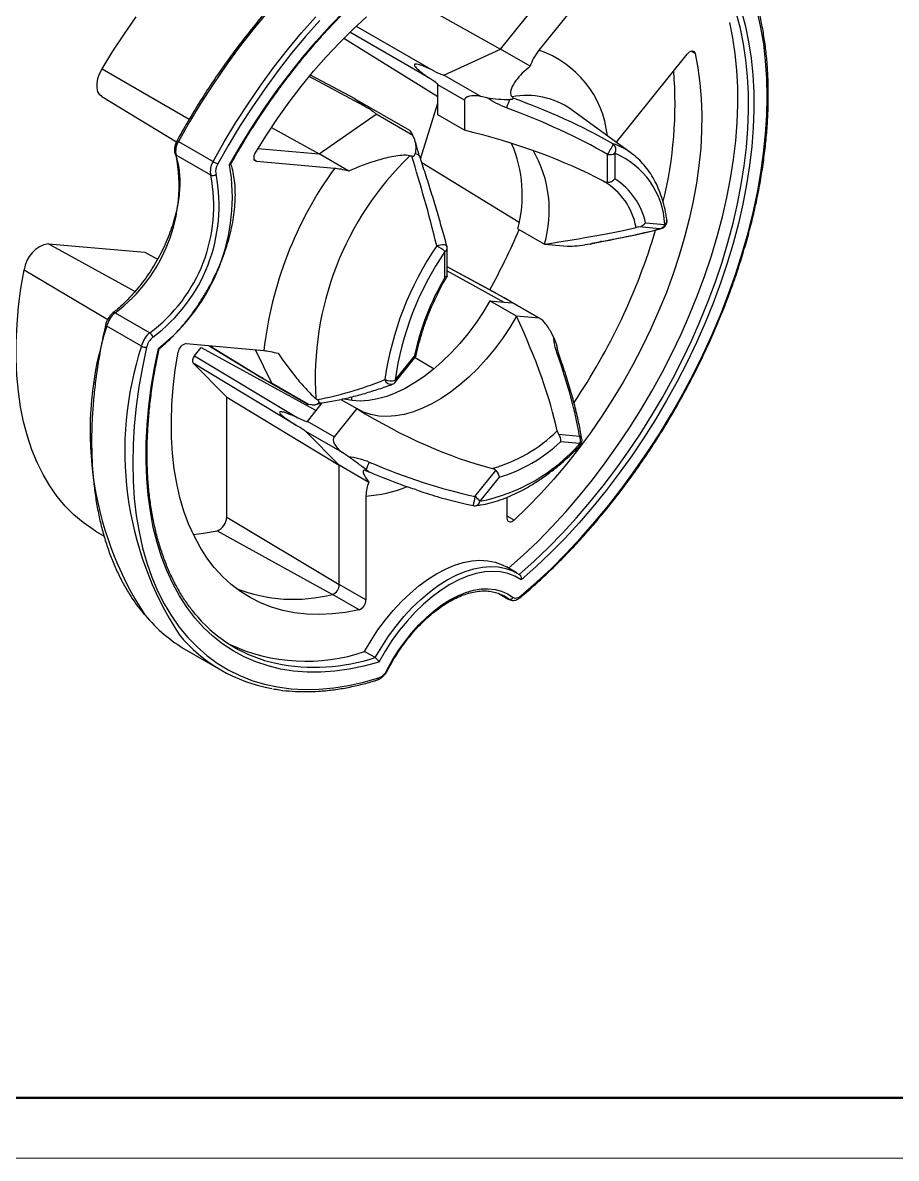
# Model space of a CAD drawing. Header units: millimetres. Extents: x 2517 to 77584, y 486 to 45347.
# Drawn here: x 3504.79 to 3527.96, y 1055.96 to 1086.05 of the extents above; entities that cross this region are included whole.
import ezdxf

# ---------------------------------------------------------------- set-up
doc = ezdxf.new("R2010")
doc.units = ezdxf.units.MM
doc.layers.add('引导线', color=6, linetype='Continuous', lineweight=9)
doc.layers.add('粗实线', color=9, linetype='Continuous', lineweight=50)

msp = doc.modelspace()

# ---------------------------------------------------------------- linework, layer by layer
at = {"color": 7, "linetype": 'Continuous', "lineweight": 25}
for p, q in [((3517.4652, 1085.3486), (3519.834, 1088.2954)), ((3520.5411, 1087.8872), (3518.4779, 1085.3206)), ((3514.7265, 1086.8848), (3517.4652, 1085.3486)), ((3513.3041, 1085.6387), (3515.8035, 1084.0984)), ((3515.9597, 1084.6623), (3517.4652, 1085.3486)), ((3518.2488, 1084.8963), (3517.4652, 1085.3486)), ((3520.536, 1082.8837), (3522.4149, 1085.2211)), ((3513.6045, 1084.0322), (3512.4215, 1084.6657)), ((3516.9374, 1084.0979), (3515.9597, 1084.6623)), ((3516.5106, 1084.0015), (3515.8035, 1084.4097)), ((3515.8035, 1084.0984), (3515.8035, 1084.4097)), ((3506.8845, 1084.0995), (3508.8679, 1082.8972)), ((3515.056, 1083.1944), (3513.6093, 1084.0295)), ((3515.8035, 1083.6085), (3515.8035, 1084.0984)), ((3516.5106, 1084.0015), (3516.5106, 1083.2003)), ((3517.1114, 1084.0632), (3516.9374, 1084.0979)), ((3515.3388, 1082.4485), (3515.8035, 1083.9221)), ((3520.9275, 1082.5992), (3519.3377, 1083.7543)), ((3512.6569, 1082.5729), (3514.1624, 1083.6247)), ((3515.14, 1083.0603), (3514.1624, 1083.6247)), ((3516.5106, 1083.2003), (3515.8035, 1083.6085)), ((3511.3846, 1083.2755), (3512.6569, 1082.5729)), ((3508.9197, 1082.907), (3509.8389, 1082.3763)), ((3515.1867, 1082.9521), (3515.14, 1083.0603)), ((3509.7798, 1082.0091), (3508.8606, 1082.5398)), ((3513.4405, 1082.1205), (3512.6569, 1082.5729)), ((3520.3028, 1081.8223), (3520.3028, 1082.5619)), ((3520.496, 1082.5918), (3520.496, 1081.9113)), ((3520.9095, 1082.6122), (3520.9275, 1082.5992)), ((3513.0584, 1082.192), (3510.9952, 1082.3765)), ((3515.3727, 1082.3467), (3517.956, 1080.7651)), ((3520.1918, 1081.8541), (3520.2076, 1081.8453)), ((3521.3106, 1080.7522), (3521.821, 1080.7066)), ((3517.9226, 1080.5935), (3518.6297, 1080.1852)), ((3521.689, 1080.5896), (3521.1344, 1080.6392)), ((3505.4771, 1080.196), (3508.0325, 1079.9675)), ((3516.0486, 1079.3441), (3516.0486, 1080.0722)), ((3518.6297, 1080.1852), (3519.2305, 1080.1315)), ((3519.8374, 1080.1847), (3519.701, 1080.1657)), ((3519.9244, 1080.2081), (3519.8374, 1080.1847)), ((3508.0325, 1079.9675), (3508.3669, 1079.7844)), ((3515.99, 1079.31), (3515.99, 1079.9906)), ((3517.3742, 1078.8673), (3516.0486, 1079.5864)), ((3516.0486, 1079.4808), (3517.5475, 1078.647)), ((3517.3732, 1078.8652), (3517.5635, 1078.7595)), ((3517.8872, 1078.2716), (3517.1801, 1078.6798)), ((3517.1801, 1078.6798), (3517.5475, 1078.647)), ((3518.5257, 1078.204), (3517.5463, 1078.7694)), ((3517.5475, 1078.647), (3517.781, 1078.6261)), ((3518.4881, 1078.2179), (3517.781, 1078.6261)), ((3507.2403, 1078.3636), (3508.1595, 1077.8329)), ((3518.4881, 1078.2179), (3517.8872, 1078.2716)), ((3507.9392, 1077.4801), (3507.02, 1078.0108)), ((3518.875, 1077.7043), (3518.8023, 1077.8495)), ((3509.1214, 1077.5469), (3511.1846, 1077.3624)), ((3509.3441, 1077.2245), (3509.5191, 1077.4422)), ((3509.5191, 1077.4422), (3512.5746, 1075.7761)), ((3509.7366, 1077.4918), (3510.907, 1076.7714)), ((3509.3441, 1077.2245), (3512.0681, 1075.5871)), ((3514.6651, 1076.5756), (3515.1754, 1077.2105)), ((3514.6795, 1076.5319), (3515.2198, 1077.204)), ((3515.1976, 1077.1765), (3515.7003, 1076.8793)), ((3512.0354, 1075.3901), (3509.3114, 1077.0275)), ((3510.1997, 1076.1284), (3509.3114, 1077.0275)), ((3511.0032, 1076.7148), (3512.3166, 1075.9566)), ((3512.3764, 1075.9374), (3511.3988, 1076.5018)), ((3510.1997, 1076.1284), (3513.1872, 1074.3226)), ((3510.1997, 1072.9499), (3510.1997, 1076.1284)), ((3512.4607, 1075.9262), (3512.3764, 1075.9374)), ((3512.5746, 1075.7761), (3512.7363, 1075.9774)), ((3513.2235, 1076.0707), (3513.6491, 1075.825)), ((3513.5231, 1076.0377), (3513.5231, 1076.1407)), ((3512.3411, 1075.4858), (3512.5746, 1075.7761)), ((3513.6491, 1075.825), (3513.0482, 1075.0776)), ((3513.0482, 1075.0776), (3512.3411, 1075.4858)), ((3513.1872, 1074.3226), (3512.2974, 1075.2231)), ((3513.2751, 1074.6587), (3512.2974, 1075.2231)), ((3519.0039, 1075.148), (3519.5585, 1075.0984)), ((3519.568, 1074.8998), (3519.0576, 1074.9454)), ((3513.4231, 1074.5569), (3513.2751, 1074.6587)), ((3513.9708, 1073.8702), (3513.1872, 1074.3226)), ((3513.1872, 1071.164), (3513.1872, 1074.3226)), ((3516.7861, 1073.498), (3517.3408, 1074.1879)), ((3517.4284, 1074.0049), (3516.918, 1073.37)), ((3513.8943, 1073.5069), (3513.8943, 1070.7558)), ((3517.642, 1072.9193), (3517.642, 1073.4803)), ((3510.1997, 1072.9499), (3513.1872, 1071.164)), ((3506.7192, 1072.5808), (3506.9477, 1072.4423)), ((3509.9484, 1072.59), (3513.0044, 1070.9023)), ((3517.9008, 1071.4689), (3517.618, 1071.6322)), ((3517.8352, 1071.5042), (3517.9615, 1071.4315)), ((3513.8943, 1070.7558), (3513.1872, 1071.164)), ((3513.7116, 1070.4941), (3513.0044, 1070.9023)), ((3517.4305, 1070.9184), (3517.6874, 1070.7701)), ((3517.6713, 1070.781), (3517.5509, 1070.8627)), ((3517.6868, 1070.7704), (3517.6713, 1070.781)), ((3509.1322, 1069.4259), (3510.0515, 1068.8952)), ((3514.1405, 1069.2256), (3513.8576, 1069.3889))]:
    msp.add_line(p, q, dxfattribs=at)
at = {"color": 8, "linetype": 'Continuous', "lineweight": 25}
for p, q in [((3515.5626, 1084.5936), (3513.4658, 1085.7993)), ((3513.633, 1085.9599), (3515.6797, 1084.783)), ((3522.6234, 1085.2367), (3522.5174, 1085.2979)), ((3506.8949, 1084.8303), (3509.208, 1083.4964)), ((3513.9519, 1083.7856), (3512.3867, 1084.6237)), ((3511.028, 1082.7185), (3512.6569, 1082.5729)), ((3510.9952, 1082.3765), (3510.9435, 1082.4063)), ((3521.7308, 1080.5949), (3521.689, 1080.5896)), ((3505.4771, 1080.196), (3507.7738, 1078.9329)), ((3504.827, 1079.5004), (3507.0438, 1078.1874)), ((3517.5635, 1078.7595), (3516.0486, 1079.5812)), ((3509.7569, 1077.49), (3511.1715, 1076.6193)), ((3511.3988, 1076.5018), (3510.9621, 1077.3823)), ((3517.8247, 1072.8686), (3517.642, 1072.9741)), ((3517.4382, 1070.9156), (3517.6713, 1070.781))]:
    msp.add_line(p, q, dxfattribs=at)
at = {"color": 7, "linetype": 'Continuous', "lineweight": 25, "flags": 128}
for points in [[(3506.8949, 1084.8303), (3507.1838, 1085.3002), (3507.486, 1085.76), (3507.8008, 1086.2082)], [(3512.6664, 1086.1121), (3512.2889, 1085.6847), (3511.9209, 1085.2413), (3511.5633, 1084.783), (3511.217, 1084.311), (3510.8828, 1083.8265), (3510.5616, 1083.3306), (3510.2542, 1082.8246), (3509.9614, 1082.3098)], [(3510.278, 1082.2853), (3510.5668, 1082.7857), (3510.8698, 1083.277), (3511.1864, 1083.7579), (3511.5156, 1084.2273), (3511.8567, 1084.6838), (3512.2087, 1085.1264), (3512.5708, 1085.5539), (3512.942, 1085.9652), (3513.3214, 1086.3592)], [(3510.9695, 1082.6225), (3511.2521, 1083.074), (3511.5477, 1083.5151), (3511.8554, 1083.9446), (3512.1743, 1084.3611), (3512.5036, 1084.7636), (3512.8423, 1085.1507), (3513.1893, 1085.5215), (3513.5438, 1085.8749), (3513.9047, 1086.2098)], [(3517.9615, 1071.4315), (3518.3497, 1071.778), (3518.732, 1072.1435), (3519.1075, 1072.5271), (3519.4752, 1072.9279), (3519.8343, 1073.3448), (3520.1838, 1073.7768), (3520.5228, 1074.2227), (3520.8504, 1074.6815), (3521.1659, 1075.152), (3521.4684, 1075.6329), (3521.7572, 1076.1231), (3522.0315, 1076.6214), (3522.2907, 1077.1264), (3522.534, 1077.6369), (3522.7609, 1078.1515), (3522.9708, 1078.6691), (3523.1631, 1079.1882), (3523.3374, 1079.7076), (3523.4933, 1080.2259), (3523.6302, 1080.7418), (3523.748, 1081.2541), (3523.8462, 1081.7613), (3523.9246, 1082.2623), (3523.9831, 1082.7558), (3524.0215, 1083.2404), (3524.0397, 1083.715), (3524.0376, 1084.1784), (3524.0153, 1084.6295), (3523.9728, 1085.0669), (3523.9101, 1085.4897), (3523.8276, 1085.8968), (3523.7253, 1086.2871)], [(3518.0056, 1070.8643), (3518.4113, 1071.2186), (3518.8114, 1071.5927), (3519.2048, 1071.9858), (3519.5906, 1072.3968), (3519.9678, 1072.8249), (3520.3354, 1073.2688), (3520.6927, 1073.7276), (3521.0386, 1074.2001), (3521.3723, 1074.685), (3521.693, 1075.1813), (3521.9999, 1075.6876), (3522.2922, 1076.2027), (3522.5692, 1076.7254), (3522.8303, 1077.2544), (3523.0747, 1077.7882), (3523.302, 1078.3257), (3523.5114, 1078.8655), (3523.7025, 1079.4062), (3523.8748, 1079.9465), (3524.028, 1080.4851), (3524.1615, 1081.0207), (3524.2751, 1081.5518), (3524.3685, 1082.0772), (3524.4415, 1082.5956), (3524.4939, 1083.1057), (3524.5255, 1083.6063), (3524.5363, 1084.096), (3524.5262, 1084.5737), (3524.4953, 1085.0383), (3524.4437, 1085.4885), (3524.3715, 1085.9232), (3524.2788, 1086.3414)], [(3523.8522, 1086.3479), (3523.958, 1085.9533), (3524.0437, 1085.5415), (3524.1091, 1085.1136), (3524.1539, 1084.6706), (3524.1781, 1084.2136), (3524.1816, 1083.7439), (3524.1644, 1083.2626), (3524.1265, 1082.7711), (3524.0681, 1082.2705), (3523.9893, 1081.7621), (3523.8903, 1081.2472), (3523.7713, 1080.7273), (3523.6327, 1080.2035), (3523.4748, 1079.6772), (3523.298, 1079.1499), (3523.1027, 1078.6228), (3522.8896, 1078.0973), (3522.659, 1077.5748), (3522.4117, 1077.0565), (3522.1482, 1076.5439), (3521.8693, 1076.0382), (3521.5755, 1075.5408), (3521.2678, 1075.0529), (3520.9468, 1074.5757), (3520.6135, 1074.1106), (3520.2686, 1073.6586), (3519.9131, 1073.221), (3519.5478, 1072.7989), (3519.1738, 1072.3934), (3518.7918, 1072.0054), (3518.4031, 1071.636), (3518.0085, 1071.2862)], [(3517.6787, 1071.5948), (3518.0668, 1071.9413), (3518.4491, 1072.3068), (3518.8246, 1072.6904), (3519.1924, 1073.0912), (3519.5514, 1073.5081), (3519.9009, 1073.94), (3520.2399, 1074.386), (3520.5676, 1074.8448), (3520.8831, 1075.3152), (3521.1856, 1075.7962), (3521.4744, 1076.2864), (3521.7487, 1076.7847), (3522.0078, 1077.2897), (3522.2512, 1077.8002), (3522.4781, 1078.3148), (3522.688, 1078.8324), (3522.8803, 1079.3515), (3523.0546, 1079.8709), (3523.2104, 1080.3892), (3523.3474, 1080.9051), (3523.4651, 1081.4174), (3523.5633, 1081.9246), (3523.6418, 1082.4256), (3523.7003, 1082.919), (3523.7387, 1083.4037), (3523.7569, 1083.8783), (3523.7548, 1084.3417), (3523.7324, 1084.7927), (3523.6899, 1085.2302), (3523.6273, 1085.653), (3523.5448, 1086.0601)], [(3522.6234, 1085.2367), (3522.6984, 1084.8532), (3522.7535, 1084.4541), (3522.7885, 1084.0407), (3522.8033, 1083.6141), (3522.7979, 1083.1755), (3522.7723, 1082.7262), (3522.7266, 1082.2675), (3522.6609, 1081.8007), (3522.5754, 1081.3272), (3522.4703, 1080.8483), (3522.346, 1080.3653), (3522.2027, 1079.8797), (3522.041, 1079.3929), (3521.8613, 1078.9063), (3521.664, 1078.4212), (3521.4498, 1077.9391), (3521.2193, 1077.4613), (3520.9731, 1076.9893), (3520.7119, 1076.5243), (3520.4366, 1076.0677), (3520.1478, 1075.6209), (3519.8464, 1075.1851), (3519.5334, 1074.7615), (3519.2095, 1074.3514), (3518.8757, 1073.9559), (3518.533, 1073.5763), (3518.1823, 1073.2135), (3517.8247, 1072.8686)], [(3522.4149, 1085.2211), (3522.4452, 1085.2536), (3522.4776, 1085.2789), (3522.5105, 1085.2956), (3522.542, 1085.3028), (3522.5705, 1085.3001), (3522.5944, 1085.2876), (3522.6123, 1085.2661), (3522.6234, 1085.2367)], [(3506.8845, 1084.0995), (3506.832, 1084.1443), (3506.7859, 1084.223), (3506.762, 1084.3239), (3506.7616, 1084.4416), (3506.7846, 1084.5699), (3506.8299, 1084.7017), (3506.8949, 1084.8303)], [(3510.9952, 1082.3765), (3510.9688, 1082.3839), (3510.9476, 1082.4009), (3510.9329, 1082.4264), (3510.9254, 1082.4591), (3510.9255, 1082.4972), (3510.9332, 1082.5386), (3510.9482, 1082.5812), (3510.9695, 1082.6225)], [(3506.7192, 1072.5808), (3506.6557, 1072.6202), (3506.3941, 1072.8038), (3506.1481, 1073.0118), (3505.9184, 1073.2437), (3505.7057, 1073.4989), (3505.5106, 1073.7766), (3505.3335, 1074.076), (3505.1749, 1074.3964), (3505.0354, 1074.7369), (3504.9153, 1075.0964), (3504.8149, 1075.4741), (3504.7346, 1075.8688), (3504.6745, 1076.2795), (3504.6347, 1076.705), (3504.6155, 1077.1441), (3504.6169, 1077.5956), (3504.6388, 1078.0583), (3504.6812, 1078.5309), (3504.744, 1079.012), (3504.827, 1079.5004)], [(3517.1801, 1078.6798), (3516.9989, 1078.3792), (3516.8041, 1078.0889), (3516.5972, 1077.811), (3516.3795, 1077.5474), (3516.1525, 1077.3), (3515.918, 1077.0704), (3515.6775, 1076.8604), (3515.4326, 1076.6713), (3515.1852, 1076.5045), (3514.9369, 1076.3612), (3514.6895, 1076.2423), (3514.4446, 1076.1487), (3514.2041, 1076.081), (3513.9695, 1076.0398), (3513.7426, 1076.0252), (3513.5249, 1076.0374), (3513.318, 1076.0764), (3513.3098, 1076.0786)], [(3517.8872, 1078.2716), (3517.706, 1077.971), (3517.5112, 1077.6807), (3517.3043, 1077.4028), (3517.0866, 1077.1392), (3516.8597, 1076.8918), (3516.6251, 1076.6622), (3516.3846, 1076.4522), (3516.1397, 1076.2631), (3515.8923, 1076.0963), (3515.644, 1075.953), (3515.3966, 1075.8341), (3515.1517, 1075.7405), (3514.9112, 1075.6728), (3514.6766, 1075.6315), (3514.4497, 1075.617), (3514.232, 1075.6292), (3514.0251, 1075.6682), (3513.8303, 1075.7336), (3513.6491, 1075.825)], [(3508.0775, 1077.4543), (3507.9646, 1076.9234), (3507.8719, 1076.3982), (3507.7997, 1075.8801), (3507.7481, 1075.3703), (3507.7172, 1074.8701), (3507.7071, 1074.3808), (3507.7179, 1073.9035), (3507.7495, 1073.4394), (3507.8019, 1072.9898), (3507.8749, 1072.5556), (3507.9683, 1072.1381), (3508.0819, 1071.7381), (3508.2154, 1071.3568), (3508.3686, 1070.995), (3508.5409, 1070.6536), (3508.732, 1070.3336), (3508.9414, 1070.0356), (3509.1687, 1069.7604), (3509.4131, 1069.5088), (3509.6742, 1069.2813), (3509.9512, 1069.0784), (3510.2435, 1068.9008), (3510.5504, 1068.7488), (3510.8711, 1068.6228), (3511.2048, 1068.5232), (3511.5507, 1068.4501), (3511.908, 1068.4037), (3512.2756, 1068.3843), (3512.6528, 1068.3917), (3513.0386, 1068.4261), (3513.432, 1068.4872), (3513.8321, 1068.575), (3514.2379, 1068.6893)], [(3514.2349, 1069.1078), (3513.8403, 1069.002), (3513.4516, 1068.9225), (3513.0696, 1068.8695), (3512.6956, 1068.8432), (3512.3303, 1068.8436), (3511.9748, 1068.8707), (3511.6299, 1068.9245), (3511.2966, 1069.0047), (3510.9756, 1069.1113), (3510.6679, 1069.2439), (3510.3741, 1069.4022), (3510.0952, 1069.5858), (3509.8317, 1069.7942), (3509.5844, 1070.0269), (3509.3538, 1070.2833), (3509.1407, 1070.5627), (3508.9454, 1070.8643), (3508.7686, 1071.1876), (3508.6107, 1071.5315), (3508.4721, 1071.8952), (3508.3531, 1072.2778), (3508.2541, 1072.6783), (3508.1753, 1073.0957), (3508.1169, 1073.5289), (3508.079, 1073.9768), (3508.0618, 1074.4382), (3508.0653, 1074.9119), (3508.0895, 1075.3968), (3508.1344, 1075.8916), (3508.1997, 1076.395), (3508.2854, 1076.9057), (3508.3912, 1077.4224)], [(3513.7116, 1070.4941), (3513.354, 1070.4261), (3513.0033, 1070.384), (3512.6606, 1070.368), (3512.3268, 1070.3781), (3512.0029, 1070.4142), (3511.6899, 1070.4764), (3511.3885, 1070.5643), (3511.0997, 1070.6777), (3510.8244, 1070.8163), (3510.5632, 1070.9798), (3510.317, 1071.1676), (3510.0865, 1071.3792), (3509.8723, 1071.614), (3509.675, 1071.8713), (3509.4953, 1072.1504), (3509.3336, 1072.4505), (3509.1903, 1072.7707), (3509.066, 1073.1101), (3508.9609, 1073.4677), (3508.8754, 1073.8425), (3508.8097, 1074.2335), (3508.764, 1074.6394), (3508.7384, 1075.0591), (3508.733, 1075.4915), (3508.7478, 1075.9352), (3508.7828, 1076.3891), (3508.8379, 1076.8517), (3508.9129, 1077.3218)], [(3517.8247, 1072.8686), (3517.7923, 1072.8431), (3517.7594, 1072.8262), (3517.7279, 1072.8187), (3517.6993, 1072.8211), (3517.6753, 1072.8333), (3517.6571, 1072.8545), (3517.6458, 1072.8837), (3517.642, 1072.9193)], [(3509.316, 1072.4866), (3509.5881, 1072.5215), (3509.9484, 1072.59)], [(3513.8576, 1069.3889), (3514.0279, 1069.6791), (3514.2125, 1069.9589), (3514.41, 1070.2261), (3514.6188, 1070.4784), (3514.8371, 1070.7137), (3515.063, 1070.9301), (3515.2948, 1071.1259), (3515.5305, 1071.2993), (3515.7681, 1071.449), (3516.0058, 1071.5737), (3516.2415, 1071.6724), (3516.4733, 1071.7443), (3516.6992, 1071.7887), (3516.9175, 1071.8054), (3517.1262, 1071.7941), (3517.3238, 1071.755), (3517.5084, 1071.6884), (3517.618, 1071.6322)], [(3518.0085, 1071.2862), (3517.8421, 1071.3835), (3517.6609, 1071.4536), (3517.4665, 1071.4959), (3517.2605, 1071.5101), (3517.0447, 1071.496), (3516.821, 1071.4539), (3516.5913, 1071.3839), (3516.3575, 1071.2867), (3516.1217, 1071.1633), (3515.8859, 1071.0145), (3515.6521, 1070.8417), (3515.4224, 1070.6465), (3515.1987, 1070.4304), (3514.9829, 1070.1953), (3514.777, 1069.9433), (3514.5825, 1069.6765), (3514.4013, 1069.3972), (3514.2349, 1069.1078)], [(3514.4474, 1068.8909), (3514.5916, 1069.153), (3514.7501, 1069.4064), (3514.9214, 1069.6488), (3515.1038, 1069.8779), (3515.2958, 1070.0916), (3515.4954, 1070.2879), (3515.7009, 1070.465), (3515.9103, 1070.6212), (3516.1217, 1070.755), (3516.3331, 1070.8652), (3516.5425, 1070.9508), (3516.748, 1071.011), (3516.9476, 1071.0452), (3517.1396, 1071.0531), (3517.322, 1071.0347), (3517.4933, 1070.99), (3517.6518, 1070.9196), (3517.796, 1070.824)]]:
    msp.add_lwpolyline(points, dxfattribs=at)
at = {"color": 8, "linetype": 'Continuous', "lineweight": 25, "flags": 128}
for points in [[(3511.2667, 1086.3103), (3510.8956, 1085.8631), (3510.535, 1085.401), (3510.1858, 1084.9251), (3509.8488, 1084.4365), (3509.525, 1083.9364), (3509.215, 1083.4262), (3508.9197, 1082.907)], [(3509.8389, 1082.3763), (3510.1342, 1082.8955), (3510.4442, 1083.4058), (3510.7681, 1083.9058), (3511.105, 1084.3944), (3511.4543, 1084.8703), (3511.8149, 1085.3324), (3512.186, 1085.7796), (3512.5667, 1086.2106)], [(3515.773, 1080.1419), (3515.8218, 1080.1586), (3515.8724, 1080.1695), (3515.9214, 1080.1738), (3515.9655, 1080.1712), (3516.0017, 1080.162), (3516.0275, 1080.1466), (3516.0412, 1080.1262), (3516.0417, 1080.1242)], [(3520.1424, 1080.2532), (3520.1406, 1080.2529), (3520.1157, 1080.2513)], [(3507.2403, 1078.3636), (3507.2267, 1078.3701), (3507.2142, 1078.3736), (3507.2031, 1078.3739), (3507.194, 1078.371), (3507.1911, 1078.3691)], [(3507.02, 1078.0108), (3507.0075, 1078.019), (3506.9981, 1078.0275), (3506.9921, 1078.036), (3506.9898, 1078.044), (3506.9901, 1078.0483)], [(3514.6651, 1076.5756), (3514.6731, 1076.5632), (3514.6786, 1076.5523), (3514.6814, 1076.5433), (3514.6815, 1076.5362), (3514.6795, 1076.5319)], [(3519.5702, 1074.8422), (3519.574, 1074.8476), (3519.5772, 1074.8611), (3519.5751, 1074.8787), (3519.568, 1074.8998)], [(3514.1405, 1069.2256), (3514.3107, 1069.5158), (3514.4954, 1069.7956), (3514.6929, 1070.0628), (3514.9016, 1070.3151), (3515.1199, 1070.5504), (3515.3458, 1070.7669), (3515.5776, 1070.9626), (3515.8133, 1071.136), (3516.051, 1071.2857), (3516.2887, 1071.4104), (3516.5244, 1071.5091), (3516.7561, 1071.581), (3516.9821, 1071.6254), (3517.2003, 1071.6421), (3517.4091, 1071.6308), (3517.6066, 1071.5917), (3517.7913, 1071.5251), (3517.8352, 1071.5042)], [(3514.4656, 1068.886), (3514.4655, 1068.8858), (3514.4627, 1068.8858), (3514.4566, 1068.8875), (3514.4474, 1068.8909)]]:
    msp.add_lwpolyline(points, dxfattribs=at)
at = {"color": 8, "linetype": 'Continuous', "lineweight": 25}
for centre, radius, start, end in [((3517.6384, 1082.784), 2.6718, 5.88528, 71.68721), ((3518.1578, 1082.063), 2.0622, 55.09888, 100.87768), ((3509.0236, 1083.1129), 0.2306, 232.68605, 243.21157), ((3519.8803, 1081.1576), 1.7818, 54.7175, 71.20288), ((3508.8894, 1082.5924), 0.06, 201.52689, 241.26335), ((3515.2117, 1082.4552), 0.119, 24.34, 95.65184), ((3519.3051, 1080.3104), 1.7811, 10.24666, 59.50841), ((3521.7563, 1080.8095), 0.1215, 302.16057, 3.08907), ((3515.9481, 1080.0825), 0.101, 294.52506, 354.1548), ((3515.4886, 1075.2343), 8.9122, 161.84812, 213.18514), ((3516.4197, 1074.7028), 8.9236, 161.86699, 213.03234), ((3518.9413, 1077.2033), 0.0883, 22.35877, 73.73041), ((3514.5625, 1076.6392), 0.1722, 195.23696, 280.25594), ((3512.7097, 1076.1144), 0.1395, 242.69981, 278.67639), ((3519.5066, 1074.9906), 0.1197, 11.79245, 64.26988), ((3513.608, 1077.2963), 3.8002, 274.32122, 290.99864), ((3569.3248, 1062.3732), 53.7036, 168.04453, 168.30834), ((3516.772, 1073.3992), 0.1489, 281.23016, 348.68338), ((3517.9735, 1070.8516), 0.0345, 318.28878, 21.6959), ((3512.5333, 1074.2298), 5.2559, 258.71659, 287.80517), ((3514.1723, 1068.6958), 0.0659, 291.99357, 354.36052)]:
    msp.add_arc(centre, radius, start, end, dxfattribs=at)
at = {"color": 7, "linetype": 'Continuous', "lineweight": 25}
for centre, radius, start, end in [((3511.3961, 1083.8917), 10.696, 346.03087, 4.73222), ((3520.4213, 1082.8848), 2.9433, 157.30708, 161.93023), ((3509.3159, 1082.6549), 0.4696, 147.53839, 194.19259), ((3514.6034, 1081.4869), 3.4373, 344.93362, 23.41568), ((3518.939, 1083.4756), 1.6416, 326.17958, 337.38756), ((3520.3199, 1082.6926), 0.2029, 330.23068, 48.46929), ((3504.7282, 1081.7407), 4.2089, 306.64403, 10.94461), ((3520.7374, 1076.6241), 8.188, 133.88748, 183.70116), ((3515.5863, 1081.0762), 3.1711, 343.68293, 29.95048), ((3520.3549, 1082.8645), 0.307, 260.2289, 297.35717), ((3519.6581, 1080.5947), 2.1658, 2.96182, 67.23952), ((3505.2671, 1081.432), 5.083, 307.92422, 9.66442), ((3510.2352, 1082.1242), 0.4696, 147.53839, 194.19259), ((3511.1857, 1084.7088), 2.6934, 239.99634, 242.962), ((3510.2586, 1082.1207), 0.3522, 147.53839, 194.19259), ((3521.3137, 1076.2107), 10.1944, 144.07518, 173.51346), ((3505.6743, 1081.1996), 4.1846, 306.43397, 11.15467), ((3505.6699, 1081.1997), 4.3284, 306.47032, 11.11832), ((3509.8306, 1082.1185), 0.1207, 245.0979, 315.75098), ((3519.5039, 1080.3482), 1.8514, 12.60626, 57.59509), ((3521.6556, 1080.7601), 0.1738, 281.07468, 342.05894), ((3521.6796, 1080.7882), 0.2, 284.83607, 0), ((3521.6796, 1080.7882), 0.2, 0, 7.97918), ((3502.2141, 1087.2852), 17.1161, 330.95067, 336.9092), ((3505.6293, 1085.3137), 16.6422, 325.91553, 343.38453), ((3505.622, 1079.409), 0.8002, 100.4305, 173.4418), ((3522.6704, 1075.4247), 8.3562, 145.63173, 171.95691), ((3514.9068, 1078.6679), 1.7096, 50.68283, 59.56025), ((3515.8486, 1080.0722), 0.2, 0, 15.08794), ((3522.6289, 1075.4502), 8.043, 145.63173, 171.95691), ((3522.1899, 1075.6967), 7.176, 149.7665, 167.82214), ((3507.6536, 1077.8603), 0.6513, 129.39385, 166.63898), ((3508.5729, 1077.3296), 0.6513, 129.39385, 166.63898), ((3508.5528, 1077.3415), 0.4885, 129.39385, 166.63898), ((3508.0632, 1077.6752), 0.1848, 13.69775, 58.58761), ((3508.0465, 1077.672), 0.2198, 240.78704, 278.11527), ((3509.1681, 1077.2944), 0.2567, 100.49605, 173.8746), ((3514.5534, 1076.9169), 0.3592, 244.07999, 288.11916), ((3514.5236, 1076.6572), 0.2, 290.34549, 321.20543), ((3516.1646, 1078.1011), 4.0075, 285.64788, 314.34674), ((3516.1956, 1078.0218), 4.2018, 287.06195, 312.93268), ((3519.3426, 1074.9886), 0.2423, 338.49826, 26.96229), ((3519.4266, 1074.9814), 0.2, 315.896, 0), ((3519.4266, 1074.9814), 0.2, 0, 9.70759), ((3515.9992, 1078.0217), 4.7416, 281.17378, 318.82084), ((3516.4842, 1073.2757), 2.7483, 155.61975, 160.17815), ((3516.3877, 1072.9551), 0.6734, 38.03781, 53.72477), ((3516.7766, 1073.4516), 0.2, 258.11452, 277.00085), ((3509.8055, 1072.9575), 0.3943, 291.24186, 358.89661), ((3511.9719, 1074.9245), 4.1526, 248.53914, 284.39837), ((3512.9006, 1071.1695), 0.2867, 291.24186, 358.89661), ((3513.6077, 1070.7613), 0.2867, 291.24186, 358.89661), ((3517.7103, 1070.8702), 0.0974, 246.42246, 331.67265), ((3517.8757, 1070.9746), 0.1704, 242.11872, 319.66432), ((3511.2217, 1073.0196), 4.1569, 219.84347, 239.82567), ((3512.3233, 1072.8316), 3.8443, 221.23496, 257.708), ((3512.105, 1072.4529), 4.1064, 219.54355, 260.11515), ((3512.3042, 1073.9433), 4.812, 244.88557, 288.83404), ((3514.0863, 1069.0565), 0.3972, 292.42526, 335.36508)]:
    msp.add_arc(centre, radius, start, end, dxfattribs=at)
for centre, major_axis, ratio, start_param, end_param in [((3507.8429, 1089.1685), (7.9603, -4.7601), 0.0151123, 0.0090367, 0.2556959), ((3507.8429, 1089.1685), (8.1178, -4.5054), 0.013391, 6.0266319, 6.2732911), ((3516.897, 1083.9417), (0.3852, -0.0721), 0.4107788, 1.5428166, 3.2183327), ((3506.0751, 1088.148), (8.0881, -4.5224), 0.0166634, 6.2751127, 6.521772), ((3512.5083, 1080.4988), (11.0098, -2.0514), 0.4062791, 0.8626083, 1.1646979), ((3515.1292, 1082.9212), (-0.0873, 0.2759), 0.2019379, 5.1758749, 6.0659115), ((3514.8797, 1080.132), (8.0095, -1.4985), 0.4102814, 0.9239104, 1.4429589), ((3514.8069, 1080.2355), (7.0383, 0.7135), 0.072975, 5.2791394, 5.7981879), ((3512.8696, 1079.9848), (9.6616, 0.984), 0.0724335, 5.5530386, 5.8551281), ((3519.5462, 1080.1724), (0.3386, 0.0343), 0.073042, 3.504308, 5.1798241), ((3509.6082, 1083.1211), (8.1736, -4.4948), 0.0052984, 6.2711143, 6.5177735), ((3514.6614, 1079.8605), (-4.0491, 6.6443), 0.2690752, 3.7925819, 4.3116304), ((3518.6623, 1077.8942), (-0.1948, 0.3196), 0.2693801, 4.4110851, 6.0866012), ((3509.3972, 1077.149), (0.075, 0.1299), 0.5774614, 1.3093956, 2.9845734), ((3513.5921, 1081.8469), (-5.5534, 9.1351), 0.2666187, 3.7345113, 4.0366008), ((3503.4259, 1081.32), (7.973, -4.8192), 0.007461, 6.0482504, 6.2949096), ((3512.48, 1076.0932), (0.2051, 0.0922), 0.6239313, 3.5641942, 3.9307946), ((3504.3098, 1080.0624), (8.0317, -4.5761), 0.0208798, 6.0331734, 6.2798326), ((3514.8069, 1079.9445), (6.6, -4.9842), 0.490641, 4.9019723, 5.4210208), ((3504.3098, 1080.0624), (7.988, -4.8399), 0.0030923, 0.01228, 0.2589392), ((3513.3639, 1074.8355), (0.3174, -0.2397), 0.4912426, 3.1267003, 4.8022164), ((3512.8696, 1081.4299), (9.0703, -6.8524), 0.4858011, 5.1794186, 5.4815082)]:
    msp.add_ellipse(centre, major_axis=major_axis, ratio=ratio, start_param=start_param, end_param=end_param, dxfattribs=at)
for points, knots in [([(3519.7842, 1090.6998), (3519.7487, 1090.7071), (3519.6045, 1090.7369), (3519.3416, 1090.7655), (3518.9963, 1090.7851), (3518.6421, 1090.7798), (3518.2805, 1090.7515), (3517.9122, 1090.6998), (3517.538, 1090.6249), (3517.1586, 1090.527), (3516.7749, 1090.4062), (3516.3878, 1090.2628), (3515.9981, 1090.0972), (3515.6066, 1089.9097), (3515.2142, 1089.7007), (3514.8217, 1089.4707), (3514.4299, 1089.2202), (3514.0397, 1088.9497), (3513.6518, 1088.6598), (3513.2672, 1088.3512), (3512.8866, 1088.0246), (3512.5108, 1087.6805), (3512.1405, 1087.3198), (3511.7767, 1086.9431), (3511.42, 1086.5514), (3511.0711, 1086.1455), (3510.7309, 1085.7261), (3510.4, 1085.2943), (3510.0791, 1084.8509), (3509.769, 1084.3968), (3509.4701, 1083.933), (3509.1884, 1083.4688), (3508.9958, 1083.1324), (3508.8976, 1082.9545), (3508.8838, 1082.9294)], [0, 0, 0, 0, 0.0106712, 0.0433582, 0.0760793, 0.108835, 0.1416237, 0.1744418, 0.2072852, 0.240149, 0.2730287, 0.30592, 0.3388195, 0.3717239, 0.4046309, 0.4375385, 0.4704449, 0.5033494, 0.5362513, 0.5691503, 0.6020463, 0.6349391, 0.667829, 0.700716, 0.7336003, 0.7664823, 0.7993622, 0.8322402, 0.8651168, 0.8979922, 0.9308667, 0.9637408, 0.9948854, 1, 1, 1, 1]), ([(3510.3117, 1082.3071), (3510.334, 1082.3471), (3510.4434, 1082.5433), (3510.6489, 1082.8908), (3510.9327, 1083.3456), (3511.2285, 1083.791), (3511.5351, 1084.2263), (3511.8519, 1084.6504), (3512.1782, 1085.0624), (3512.5133, 1085.4613), (3512.8563, 1085.8463), (3513.2065, 1086.2164), (3513.5631, 1086.5709), (3513.9253, 1086.9089), (3514.2922, 1087.2297), (3514.663, 1087.5326), (3515.0369, 1087.8168), (3515.413, 1088.0818), (3515.7905, 1088.327), (3516.1684, 1088.5518), (3516.5459, 1088.7558), (3516.9222, 1088.9384), (3517.2964, 1089.0994), (3517.6677, 1089.2383), (3518.0351, 1089.3549), (3518.398, 1089.449), (3518.7554, 1089.5204), (3519.1067, 1089.5689), (3519.451, 1089.5943), (3519.7879, 1089.5972), (3520.1155, 1089.5752), (3520.3551, 1089.5469), (3520.4819, 1089.5188), (3520.506, 1089.5134)], [0, 0, 0, 0, 0.0086928, 0.0426105, 0.0765303, 0.1104495, 0.1443677, 0.1782845, 0.2121995, 0.2461123, 0.2800226, 0.31393, 0.3478341, 0.3817347, 0.4156314, 0.4495241, 0.4834127, 0.5172971, 0.5511775, 0.5850543, 0.6189282, 0.6528003, 0.6866718, 0.7205442, 0.75442, 0.7883025, 0.8221957, 0.8561045, 0.8900345, 0.9239916, 0.9579819, 0.9920109, 1, 1, 1, 1]), ([(3517.9993, 1070.8287), (3518.0661, 1070.8856), (3518.26, 1071.0507), (3518.5774, 1071.3374), (3518.9492, 1071.6938), (3519.3147, 1072.0665), (3519.6733, 1072.4545), (3520.0242, 1072.8569), (3520.3667, 1073.273), (3520.7, 1073.7017), (3521.0235, 1074.1423), (3521.3364, 1074.5938), (3521.6382, 1075.0552), (3521.9281, 1075.5256), (3522.2056, 1076.0039), (3522.47, 1076.4892), (3522.7209, 1076.9804), (3522.9576, 1077.4765), (3523.1797, 1077.9764), (3523.3868, 1078.4791), (3523.5782, 1078.9835), (3523.7538, 1079.4886), (3523.913, 1079.9933), (3524.0556, 1080.4966), (3524.1812, 1080.9973), (3524.2896, 1081.4944), (3524.3805, 1081.9869), (3524.4537, 1082.4737), (3524.509, 1082.9538), (3524.5464, 1083.4262), (3524.5657, 1083.89), (3524.5669, 1084.344), (3524.5499, 1084.7874), (3524.5147, 1085.2192), (3524.4616, 1085.6386), (3524.3901, 1086.0442), (3524.3017, 1086.4377), (3524.2277, 1086.6874), (3524.1906, 1086.8127)], [0, 0, 0, 0, 0.0148188, 0.0429616, 0.0711035, 0.0992429, 0.12738, 0.155515, 0.1836482, 0.2117797, 0.2399098, 0.268039, 0.2961673, 0.3242951, 0.3524227, 0.3805504, 0.4086783, 0.4368069, 0.4649362, 0.4930667, 0.5211987, 0.5493323, 0.577468, 0.6056059, 0.6337463, 0.6618895, 0.6900356, 0.7181848, 0.7463371, 0.7744926, 0.802651, 0.8308122, 0.8589755, 0.8871402, 0.9153048, 0.9434676, 0.9716262, 1, 1, 1, 1]), ([(3515.6797, 1084.783), (3515.6005, 1084.8218), (3515.5204, 1084.8596), (3515.3963, 1084.9105), (3515.3544, 1084.9265), (3515.2893, 1084.9461), (3515.2672, 1084.952), (3515.2329, 1084.9572), (3515.2213, 1084.9584), (3515.1976, 1084.957), (3515.1822, 1084.9539), (3515.1737, 1084.9292), (3515.1799, 1084.9175), (3515.191, 1084.8975), (3515.1978, 1084.8884), (3515.2189, 1084.8624), (3515.2344, 1084.8467), (3515.2825, 1084.8011), (3515.3165, 1084.7731), (3515.4198, 1084.6922), (3515.4909, 1084.6423), (3515.5626, 1084.5936)], [0, 0, 0, 0, 0.25, 0.25, 0.375, 0.375, 0.4375, 0.4375, 0.46875, 0.46875, 0.5, 0.5, 0.53125, 0.53125, 0.5625, 0.5625, 0.625, 0.625, 0.75, 0.75, 1, 1, 1, 1]), ([(3518.2488, 1084.8963), (3518.0977, 1084.778), (3517.971, 1084.6525), (3517.8227, 1084.4518), (3517.7797, 1084.3824), (3517.7394, 1084.2745), (3517.7299, 1084.2377), (3517.7288, 1084.1629), (3517.7364, 1084.1244), (3517.7686, 1084.0882)], [0, 0, 0, 0, 0.5, 0.5, 0.75, 0.75, 0.875, 0.875, 1, 1, 1, 1]), ([(3513.6093, 1084.0295), (3513.6083, 1084.0301), (3513.6056, 1084.0317), (3513.6021, 1084.0335), (3513.5991, 1084.0349), (3513.5976, 1084.035), (3513.5989, 1084.0325), (3513.6203, 1084.014), (3513.733, 1083.9306), (3513.8567, 1083.8486), (3513.9519, 1083.7856)], [0, 0, 0, 0, 0.0059833, 0.0148918, 0.023845, 0.0341086, 0.0508965, 0.0997374, 0.3072946, 1, 1, 1, 1]), ([(3517.1114, 1084.0632), (3517.2088, 1084.0438), (3517.3078, 1084.0329), (3517.5072, 1084.0193), (3517.6077, 1084.0157), (3517.7059, 1084.0203)], [0, 0, 0, 0, 0.5, 0.5, 1, 1, 1, 1]), ([(3517.7059, 1084.0203), (3517.7218, 1084.021), (3517.7375, 1084.0222), (3517.7525, 1084.0246), (3517.761, 1084.0259), (3517.7693, 1084.0277), (3517.7767, 1084.0301), (3517.7817, 1084.0317), (3517.7864, 1084.0337), (3517.7901, 1084.0361), (3517.7929, 1084.0379), (3517.7952, 1084.0401), (3517.7966, 1084.0424), (3517.798, 1084.0447), (3517.7986, 1084.0472), (3517.7983, 1084.0497), (3517.798, 1084.0528), (3517.7965, 1084.0559), (3517.7943, 1084.0589), (3517.7936, 1084.0599), (3517.7929, 1084.0609), (3517.792, 1084.0618)], [0, 0, 0, 0, 0.00004878301, 0.00004878301, 0.00004878301, 0.00007663071, 0.00007663071, 0.00007663071, 0.00009554577, 0.00009554577, 0.00009554577, 0.00011004915, 0.00011004915, 0.00011004915, 0.0001246182, 0.0001246182, 0.0001246182, 0.00014250014, 0.00014250014, 0.00014250014, 0.00014830304, 0.00014830304, 0.00014830304, 0.00014830304]), ([(3508.8838, 1082.9294), (3508.8755, 1082.9134), (3508.8517, 1082.8673), (3508.8246, 1082.7864), (3508.8111, 1082.691), (3508.8174, 1082.6186), (3508.8302, 1082.5805), (3508.8337, 1082.5703)], [0, 0, 0, 0, 0.1341861, 0.385133, 0.6410203, 0.9044508, 1, 1, 1, 1]), ([(3515.2, 1082.5736), (3515.2203, 1082.6377), (3515.2251, 1082.7013), (3515.2224, 1082.8282), (3515.2127, 1082.8917), (3515.1867, 1082.9521)], [0, 0, 0, 0, 0.5, 0.5, 1, 1, 1, 1]), ([(3515.3202, 1082.5048), (3515.3162, 1082.5166), (3515.2955, 1082.5773), (3515.2585, 1082.7007), (3515.2249, 1082.8192), (3515.2086, 1082.8863), (3515.2077, 1082.8903)], [0, 0, 0, 0, 0.1030785, 0.530379, 0.9719781, 1, 1, 1, 1]), ([(3508.8337, 1082.5703), (3508.8443, 1082.5407), (3508.8755, 1082.454), (3508.9149, 1082.2975), (3508.9457, 1082.097), (3508.9591, 1081.8831), (3508.9549, 1081.6578), (3508.9332, 1081.423), (3508.8939, 1081.1807), (3508.8375, 1080.933), (3508.7642, 1080.6819), (3508.6747, 1080.4297), (3508.5696, 1080.1785), (3508.4499, 1079.9305), (3508.3166, 1079.6879), (3508.1707, 1079.4527), (3508.0137, 1079.227), (3507.8468, 1079.0128), (3507.6716, 1078.8118), (3507.4895, 1078.626), (3507.3284, 1078.4795), (3507.228, 1078.3988), (3507.1911, 1078.3691)], [0, 0, 0, 0, 0.027248, 0.0796845, 0.1320173, 0.1842712, 0.2365052, 0.2887447, 0.3410111, 0.393313, 0.4456513, 0.4980222, 0.5504197, 0.6028367, 0.6552652, 0.7076971, 0.7601225, 0.812532, 0.8649171, 0.9172698, 0.9695825, 1, 1, 1, 1]), ([(3515.0611, 1082.5252), (3514.9943, 1082.5419), (3514.9198, 1082.5421), (3514.7746, 1082.5324), (3514.7029, 1082.522), (3514.4887, 1082.4831), (3514.3504, 1082.4474), (3513.946, 1082.3286), (3513.6871, 1082.2318), (3513.4405, 1082.1205)], [0, 0, 0, 0, 0.125, 0.125, 0.25, 0.25, 0.5, 0.5, 1, 1, 1, 1]), ([(3515.1094, 1082.5132), (3515.1144, 1082.512), (3515.1198, 1082.511), (3515.1253, 1082.5107), (3515.1308, 1082.5103), (3515.1366, 1082.5106), (3515.1422, 1082.5116), (3515.1471, 1082.5125), (3515.1519, 1082.514), (3515.1562, 1082.5159), (3515.1614, 1082.5182), (3515.166, 1082.5212), (3515.1699, 1082.5244), (3515.1766, 1082.5299), (3515.1817, 1082.5362), (3515.1858, 1082.5426), (3515.1923, 1082.5526), (3515.1966, 1082.5631), (3515.2, 1082.5736)], [0, 0, 0, 0, 0.00001678853, 0.00001678853, 0.00001678853, 0.00003385531, 0.00003385531, 0.00003385531, 0.00004908839, 0.00004908839, 0.00004908839, 0.00006741658, 0.00006741658, 0.00006741658, 0.0000991218, 0.0000991218, 0.0000991218, 0.00014899221, 0.00014899221, 0.00014899221, 0.00014899221]), ([(3516.0417, 1080.1243), (3516.0194, 1080.2064), (3515.9536, 1080.4486), (3515.8402, 1080.8476), (3515.6989, 1081.324), (3515.5491, 1081.8069), (3515.4218, 1082.2008), (3515.3443, 1082.432), (3515.3202, 1082.5042)], [0, 0, 0, 0, 0.096804, 0.285353, 0.481865, 0.6876792, 0.9024512, 1, 1, 1, 1]), ([(3521.8776, 1080.816), (3521.8701, 1080.8654), (3521.8484, 1081.0082), (3521.7982, 1081.2343), (3521.7211, 1081.4882), (3521.6256, 1081.7257), (3521.5124, 1081.9455), (3521.3823, 1082.1465), (3521.2358, 1082.3268), (3521.0787, 1082.4845), (3520.9633, 1082.5708), (3520.9078, 1082.6125)], [0, 0, 0, 0, 0.0632957, 0.1828536, 0.3023019, 0.4214284, 0.5400704, 0.6580675, 0.7753003, 0.891733, 1, 1, 1, 1]), ([(3508.4103, 1077.4087), (3508.4305, 1077.4255), (3508.5217, 1077.5016), (3508.6807, 1077.6494), (3508.8838, 1077.8577), (3509.0792, 1078.0815), (3509.2657, 1078.3183), (3509.4421, 1078.5668), (3509.6071, 1078.8253), (3509.7596, 1079.0919), (3509.8987, 1079.3649), (3510.0234, 1079.6425), (3510.1328, 1079.9227), (3510.2261, 1080.2037), (3510.3027, 1080.4835), (3510.362, 1080.7604), (3510.4036, 1081.0324), (3510.427, 1081.2977), (3510.4321, 1081.5546), (3510.4189, 1081.8014), (3510.3865, 1082.0357), (3510.3489, 1082.2087), (3510.3194, 1082.3008), (3510.3121, 1082.3236)], [0, 0, 0, 0, 0.0145012, 0.0654825, 0.116447, 0.1673888, 0.2183119, 0.2692211, 0.3201217, 0.3710191, 0.4219187, 0.4728246, 0.5237424, 0.5746777, 0.6256361, 0.6766229, 0.7276422, 0.7786969, 0.8297867, 0.8809063, 0.9320415, 0.9831568, 1, 1, 1, 1]), ([(3510.278, 1082.2853), (3510.2784, 1082.2855), (3510.2879, 1082.2885), (3510.3023, 1082.295), (3510.3081, 1082.3038), (3510.3106, 1082.3077)], [0, 0, 0, 0, 0.0300916, 0.5818585, 1, 1, 1, 1]), ([(3513.4405, 1082.1205), (3513.3669, 1082.1395), (3513.2983, 1082.1548), (3513.1705, 1082.1787), (3513.1108, 1082.1873), (3513.0584, 1082.192)], [0, 0, 0, 0, 0.5, 0.5, 1, 1, 1, 1]), ([(3520.1977, 1081.8511), (3520.2155, 1081.8417), (3520.2345, 1081.8338), (3520.2538, 1081.8287), (3520.27, 1081.8243), (3520.2868, 1081.822), (3520.3028, 1081.8223)], [0, 0, 0, 0, 0.00006050247, 0.00006050247, 0.00006050247, 0.00011136818, 0.00011136818, 0.00011136818, 0.00011136818]), ([(3520.1425, 1080.2532), (3520.2139, 1080.2665), (3520.4181, 1080.3045), (3520.735, 1080.3668), (3521.0807, 1080.4392), (3521.3901, 1080.5091), (3521.6009, 1080.5608), (3521.7088, 1080.5891), (3521.7308, 1080.5949)], [0, 0, 0, 0, 0.1187833, 0.3399647, 0.5524655, 0.7559534, 0.9502869, 1, 1, 1, 1]), ([(3519.9255, 1080.2038), (3519.9357, 1080.2068), (3519.9672, 1080.2162), (3520.0389, 1080.2332), (3520.1092, 1080.2467), (3520.1432, 1080.2532)], [0, 0, 0, 0, 0.200064, 0.6133584, 1, 1, 1, 1]), ([(3515.2211, 1077.2055), (3515.2262, 1077.2314), (3515.2502, 1077.3549), (3515.3051, 1077.5795), (3515.3923, 1077.8792), (3515.4964, 1078.1806), (3515.6159, 1078.4817), (3515.7506, 1078.7804), (3515.8934, 1079.0652), (3515.997, 1079.2468), (3516.0459, 1079.3325)], [0, 0, 0, 0, 0.0371343, 0.1765241, 0.3160364, 0.4556517, 0.5953537, 0.7351239, 0.8749423, 1, 1, 1, 1]), ([(3516.0466, 1079.344), (3516.0472, 1079.3421), (3516.0505, 1079.3321), (3516.0334, 1079.3193), (3516.0083, 1079.3119), (3515.9908, 1079.3101), (3515.99, 1079.31)], [0, 0, 0, 0, 0.0964596, 0.5157199, 0.9798165, 1, 1, 1, 1]), ([(3507.1911, 1078.3691), (3507.1779, 1078.358), (3507.1406, 1078.3267), (3507.0856, 1078.2618), (3507.033, 1078.1746), (3507.0034, 1078.1012), (3506.9929, 1078.0591), (3506.9901, 1078.0483)], [0, 0, 0, 0, 0.14030993, 0.39725652, 0.65331652, 0.91071304, 1, 1, 1, 1]), ([(3506.9901, 1078.0483), (3506.9704, 1077.9609), (3506.9134, 1077.7076), (3506.8323, 1077.2915), (3506.7527, 1076.8025), (3506.6911, 1076.3199), (3506.6474, 1075.8447), (3506.6217, 1075.3778), (3506.6142, 1074.9202), (3506.6249, 1074.473), (3506.6536, 1074.037), (3506.7005, 1073.6132), (3506.7655, 1073.2026), (3506.8483, 1072.8059), (3506.9489, 1072.424), (3507.067, 1072.0579), (3507.2025, 1071.7082), (3507.355, 1071.376), (3507.5239, 1071.0614), (3507.71, 1070.7667), (3507.8734, 1070.5368), (3507.9804, 1070.4128), (3508.0144, 1070.3734)], [0, 0, 0, 0, 0.0277281, 0.0803936, 0.1330675, 0.1857473, 0.238433, 0.2911244, 0.343821, 0.3965222, 0.4492264, 0.5019317, 0.5546347, 0.6073316, 0.6600177, 0.7126873, 0.7653336, 0.8179491, 0.8705258, 0.9230563, 0.975534, 1, 1, 1, 1]), ([(3518.875, 1077.7043), (3518.8973, 1077.6533), (3518.9364, 1077.5644), (3518.9581, 1077.4656), (3518.9674, 1077.4234)], [0, 0, 0, 0, 0.57263661, 1, 1, 1, 1]), ([(3509.4499, 1070.2861), (3509.3943, 1070.3499), (3509.2692, 1070.4937), (3509.0922, 1070.7415), (3508.9164, 1071.0242), (3508.7571, 1071.326), (3508.6139, 1071.6454), (3508.4875, 1071.9821), (3508.378, 1072.3351), (3508.2857, 1072.7038), (3508.2108, 1073.0873), (3508.1533, 1073.4848), (3508.1136, 1073.8953), (3508.0917, 1074.3181), (3508.0877, 1074.7522), (3508.1015, 1075.1965), (3508.1332, 1075.6501), (3508.1826, 1076.112), (3508.2503, 1076.5812), (3508.3259, 1077.0134), (3508.3867, 1077.2909), (3508.4123, 1077.4081)], [0, 0, 0, 0, 0.0432584, 0.0974939, 0.1516625, 0.2057675, 0.2598156, 0.3138155, 0.3677767, 0.4217081, 0.4756179, 0.5295131, 0.5833993, 0.637281, 0.6911615, 0.7450427, 0.7989266, 0.8528146, 0.9067076, 0.960606, 1, 1, 1, 1]), ([(3508.3912, 1077.4224), (3508.3915, 1077.4222), (3508.3981, 1077.4178), (3508.4068, 1077.4117), (3508.4123, 1077.4077), (3508.4106, 1077.4083), (3508.4106, 1077.4083)], [0, 0, 0, 0, 0.0272403, 0.5267252, 0.98494018, 1, 1, 1, 1]), ([(3519.0235, 1077.2367), (3519.0193, 1077.2484), (3518.9974, 1077.3101), (3518.9783, 1077.3741), (3518.9702, 1077.4209), (3518.9696, 1077.424)], [0, 0, 0, 0, 0.1794429, 0.9458998, 1, 1, 1, 1]), ([(3511.5667, 1077.2909), (3511.6958, 1077.0993), (3511.84, 1076.9028), (3512.0822, 1076.5999), (3512.1676, 1076.497), (3512.3061, 1076.3423), (3512.3543, 1076.2904), (3512.4561, 1076.1887), (3512.5102, 1076.138), (3512.5665, 1076.0955)], [0, 0, 0, 0, 0.5, 0.5, 0.75, 0.75, 0.875, 0.875, 1, 1, 1, 1]), ([(3515.2201, 1077.2057), (3515.2181, 1077.204), (3515.2136, 1077.2002), (3515.1911, 1077.2057), (3515.1761, 1077.2103), (3515.1754, 1077.2105)], [0, 0, 0, 0, 0.4520097, 0.9771612, 1, 1, 1, 1]), ([(3519.6237, 1075.0151), (3519.6115, 1075.0838), (3519.5751, 1075.2877), (3519.4986, 1075.6395), (3519.3871, 1076.0793), (3519.2521, 1076.5456), (3519.1272, 1076.9349), (3519.0464, 1077.1688), (3519.0229, 1077.2369)], [0, 0, 0, 0, 0.0970049, 0.2880978, 0.4869177, 0.6947226, 0.9111555, 1, 1, 1, 1]), ([(3511.1715, 1076.6193), (3511.1035, 1076.657), (3511.0108, 1076.7086), (3510.9293, 1076.7588), (3510.9076, 1076.7722)], [0, 0, 0, 0, 0.7329053, 1, 1, 1, 1]), ([(3512.7309, 1075.9765), (3512.8001, 1075.988), (3512.9968, 1076.0209), (3513.3247, 1076.0887), (3513.7122, 1076.1848), (3514.0932, 1076.2962), (3514.3868, 1076.3941), (3514.5533, 1076.4551), (3514.5932, 1076.4697)], [0, 0, 0, 0, 0.11878, 0.3377313, 0.5478258, 0.7485828, 0.9397163, 1, 1, 1, 1]), ([(3512.4607, 1075.9262), (3512.5079, 1075.92), (3512.5438, 1075.9255), (3512.6048, 1075.9482), (3512.631, 1075.964), (3512.6458, 1075.9904)], [0, 0, 0, 0, 0.5, 0.5, 1, 1, 1, 1]), ([(3512.5673, 1075.9339), (3512.6038, 1075.9457), (3512.6632, 1075.9649), (3512.7109, 1075.9723), (3512.7293, 1075.9751)], [0, 0, 0, 0, 0.6141438, 1, 1, 1, 1]), ([(3512.6458, 1075.9904), (3512.6481, 1075.9947), (3512.6498, 1075.9996), (3512.6498, 1076.0059), (3512.6497, 1076.0094), (3512.6491, 1076.0135), (3512.6474, 1076.0183), (3512.6463, 1076.0216), (3512.6445, 1076.0252), (3512.6421, 1076.0292), (3512.6402, 1076.0323), (3512.6378, 1076.0357), (3512.6349, 1076.0391), (3512.6321, 1076.0425), (3512.6288, 1076.046), (3512.6253, 1076.0494), (3512.621, 1076.0535), (3512.6164, 1076.0575), (3512.6119, 1076.0611), (3512.6104, 1076.0623), (3512.6089, 1076.0634), (3512.6074, 1076.0645)], [0, 0, 0, 0, 0.00004878301, 0.00004878301, 0.00004878301, 0.00007663071, 0.00007663071, 0.00007663071, 0.00009554577, 0.00009554577, 0.00009554577, 0.00011004915, 0.00011004915, 0.00011004915, 0.0001246182, 0.0001246182, 0.0001246182, 0.00014250014, 0.00014250014, 0.00014250014, 0.00014830304, 0.00014830304, 0.00014830304, 0.00014830304]), ([(3512.0681, 1075.5871), (3511.9904, 1075.6233), (3511.9121, 1075.6581), (3511.7931, 1075.7035), (3511.7532, 1075.7175), (3511.693, 1075.7337), (3511.6728, 1075.7383), (3511.6428, 1075.7416), (3511.6328, 1075.7422), (3511.6137, 1075.7393), (3511.602, 1075.7353), (3511.6033, 1075.71), (3511.6125, 1075.6986), (3511.6284, 1075.6793), (3511.637, 1075.6705), (3511.6631, 1075.6456), (3511.6813, 1075.6307), (3511.7362, 1075.5874), (3511.7735, 1075.5609), (3511.8855, 1075.4843), (3511.9605, 1075.4367), (3512.0354, 1075.3901)], [0, 0, 0, 0, 0.25, 0.25, 0.375, 0.375, 0.4375, 0.4375, 0.46875, 0.46875, 0.5, 0.5, 0.53125, 0.53125, 0.5625, 0.5625, 0.625, 0.625, 0.75, 0.75, 1, 1, 1, 1]), ([(3518.9658, 1075.2353), (3518.9689, 1075.2208), (3518.9737, 1075.2052), (3518.9808, 1075.1892), (3518.9868, 1075.1757), (3518.9945, 1075.1616), (3519.0039, 1075.148)], [0, 0, 0, 0, 0.00006050247, 0.00006050247, 0.00006050247, 0.00011136818, 0.00011136818, 0.00011136818, 0.00011136818]), ([(3516.801, 1073.2531), (3516.846, 1073.2593), (3516.9749, 1073.2771), (3517.1915, 1073.3246), (3517.4512, 1073.4029), (3517.7139, 1073.5044), (3517.9784, 1073.6283), (3518.2433, 1073.7738), (3518.5072, 1073.9403), (3518.7689, 1074.1267), (3519.0272, 1074.3321), (3519.2763, 1074.5517), (3519.4562, 1074.7254), (3519.5517, 1074.8233), (3519.5702, 1074.8422)], [0, 0, 0, 0, 0.0497823, 0.142571, 0.2356059, 0.3289232, 0.4224158, 0.5159984, 0.6096045, 0.703187, 0.7967258, 0.8902111, 0.9787229, 1, 1, 1, 1]), ([(3513.8987, 1074.2077), (3513.8245, 1074.2658), (3513.7465, 1074.3242), (3513.5875, 1074.4412), (3513.5056, 1074.5001), (3513.4231, 1074.5569)], [0, 0, 0, 0, 0.5, 0.5, 1, 1, 1, 1]), ([(3513.9202, 1074.1693), (3513.8807, 1074.1878), (3513.8595, 1074.1914), (3513.8309, 1074.1891), (3513.8238, 1074.1827), (3513.8123, 1074.1566), (3513.8181, 1074.13), (3513.8529, 1074.0389), (3513.9011, 1073.9615), (3513.9708, 1073.8702)], [0, 0, 0, 0, 0.125, 0.125, 0.25, 0.25, 0.5, 0.5, 1, 1, 1, 1]), ([(3513.9487, 1074.1561), (3513.9517, 1074.1547), (3513.9543, 1074.1536), (3513.9563, 1074.1531), (3513.9583, 1074.1525), (3513.9596, 1074.1524), (3513.9599, 1074.1531), (3513.9602, 1074.1537), (3513.9596, 1074.1549), (3513.9584, 1074.1565), (3513.957, 1074.1584), (3513.9546, 1074.1609), (3513.9517, 1074.1637), (3513.9467, 1074.1684), (3513.9403, 1074.174), (3513.9335, 1074.1797), (3513.9228, 1074.1887), (3513.9109, 1074.1981), (3513.8987, 1074.2077)], [0, 0, 0, 0, 0.00001678853, 0.00001678853, 0.00001678853, 0.00003385531, 0.00003385531, 0.00003385531, 0.00004908839, 0.00004908839, 0.00004908839, 0.00006741658, 0.00006741658, 0.00006741658, 0.0000991218, 0.0000991218, 0.0000991218, 0.00014899221, 0.00014899221, 0.00014899221, 0.00014899221]), ([(3515.2364, 1073.6724), (3515.1705, 1073.6929), (3514.7323, 1073.829), (3514.3086, 1074.0059), (3513.9487, 1074.1561)], [0, 0, 0, 0, 0.1505554, 1, 1, 1, 1]), ([(3513.9708, 1073.8702), (3513.9457, 1073.821), (3513.9266, 1073.7657), (3513.9008, 1073.6429), (3513.8943, 1073.5766), (3513.8943, 1073.5069)], [0, 0, 0, 0, 0.5, 0.5, 1, 1, 1, 1]), ([(3515.2352, 1073.6693), (3515.2982, 1073.6474), (3515.5505, 1073.56), (3515.9909, 1073.4336), (3516.4293, 1073.3218), (3516.6757, 1073.2688), (3516.7354, 1073.2559)], [0, 0, 0, 0, 0.1286113, 0.5145619, 0.8822629, 1, 1, 1, 1]), ([(3517.9615, 1071.4315), (3517.9687, 1071.4274), (3517.9755, 1071.4216), (3517.9815, 1071.4146), (3517.9875, 1071.4077), (3517.9928, 1071.3995), (3517.9972, 1071.3907), (3518.0017, 1071.3814), (3518.0053, 1071.3713), (3518.0078, 1071.361), (3518.0106, 1071.3493), (3518.0122, 1071.3373), (3518.0124, 1071.3255), (3518.0127, 1071.3127), (3518.0115, 1071.3), (3518.0089, 1071.2881), (3518.0088, 1071.2875), (3518.0086, 1071.2869), (3518.0085, 1071.2862)], [0, 0, 0, 0, 0.00003020971, 0.00003020971, 0.00003020971, 0.00006030845, 0.00006030845, 0.00006030845, 0.00009198651, 0.00009198651, 0.00009198651, 0.00012784195, 0.00012784195, 0.00012784195, 0.00016695095, 0.00016695095, 0.00016695095, 0.00016908579, 0.00016908579, 0.00016908579, 0.00016908579]), ([(3514.4656, 1068.886), (3514.488, 1068.9287), (3514.5532, 1069.0529), (3514.6713, 1069.2539), (3514.8228, 1069.4846), (3514.985, 1069.7047), (3515.1563, 1069.9125), (3515.3352, 1070.1061), (3515.5201, 1070.2839), (3515.7093, 1070.4445), (3515.9012, 1070.5864), (3516.0941, 1070.7086), (3516.2861, 1070.81), (3516.4756, 1070.8901), (3516.6608, 1070.9483), (3516.8403, 1070.9843), (3517.0126, 1070.998), (3517.1767, 1070.9897), (3517.3311, 1070.9584), (3517.4617, 1070.9133), (3517.5352, 1070.8691), (3517.5653, 1070.851)], [0, 0, 0, 0, 0.0287561, 0.0836157, 0.1384868, 0.1933455, 0.2481832, 0.302991, 0.3577608, 0.4124852, 0.4671589, 0.5217805, 0.576356, 0.6309033, 0.6854493, 0.7400457, 0.7947827, 0.849789, 0.9052165, 0.961187, 1, 1, 1, 1]), ([(3517.6874, 1070.772), (3517.6943, 1070.7676), (3517.7209, 1070.7505), (3517.7766, 1070.74), (3517.8484, 1070.7458), (3517.9245, 1070.7731), (3517.973, 1070.8091), (3517.9993, 1070.8287)], [0, 0, 0, 0, 0.0747647, 0.2912689, 0.5056979, 0.7319851, 1, 1, 1, 1]), ([(3514.1405, 1069.2256), (3514.1476, 1069.2215), (3514.1552, 1069.2161), (3514.1625, 1069.21), (3514.1699, 1069.2039), (3514.1773, 1069.1968), (3514.1841, 1069.1895), (3514.1913, 1069.1817), (3514.1981, 1069.1734), (3514.2042, 1069.1652), (3514.211, 1069.1559), (3514.2171, 1069.1464), (3514.222, 1069.1374), (3514.2274, 1069.1275), (3514.2316, 1069.1179), (3514.2345, 1069.1092), (3514.2346, 1069.1088), (3514.2348, 1069.1083), (3514.2349, 1069.1078)], [0, 0, 0, 0, 0.00003020971, 0.00003020971, 0.00003020971, 0.00006030845, 0.00006030845, 0.00006030845, 0.00009198651, 0.00009198651, 0.00009198651, 0.00012784195, 0.00012784195, 0.00012784195, 0.00016695095, 0.00016695095, 0.00016695095, 0.00016908579, 0.00016908579, 0.00016908579, 0.00016908579]), ([(3511.4223, 1068.4026), (3511.4811, 1068.3915), (3511.6495, 1068.3598), (3511.9378, 1068.333), (3512.2856, 1068.3203), (3512.642, 1068.3322), (3513.0055, 1068.3671), (3513.3756, 1068.4253), (3513.7449, 1068.5054), (3514.0198, 1068.5801), (3514.1689, 1068.626), (3514.1969, 1068.6347)], [0, 0, 0, 0, 0.0694529, 0.1988947, 0.3284732, 0.4581877, 0.5880292, 0.7179829, 0.8480311, 0.9713939, 1, 1, 1, 1]), ([(3514.1969, 1068.6347), (3514.2124, 1068.6403), (3514.2541, 1068.6556), (3514.3192, 1068.6987), (3514.3882, 1068.7657), (3514.4363, 1068.8318), (3514.4589, 1068.8737), (3514.4656, 1068.886)], [0, 0, 0, 0, 0.1448143, 0.3910296, 0.6430262, 0.8951089, 1, 1, 1, 1])]:
    msp.add_open_spline(points, degree=3, knots=knots, dxfattribs=at)
for points in [[(3518.4779, 1085.3206), (3518.3734, 1085.1906), (3518.2944, 1085.0453), (3518.2488, 1084.8963)], [(3517.6232, 1083.7977), (3517.441, 1083.8657), (3517.2706, 1083.9546), (3517.1114, 1084.0632)], [(3517.7686, 1084.0882), (3517.7764, 1084.0794), (3517.7842, 1084.0706), (3517.792, 1084.0618)], [(3517.792, 1084.0618), (3518.7091, 1083.7237), (3519.6071, 1083.3255), (3520.4544, 1082.8444)], [(3515.1094, 1082.5132), (3515.0933, 1082.5172), (3515.0772, 1082.5212), (3515.0611, 1082.5252)], [(3515.773, 1080.1419), (3515.5622, 1080.9912), (3515.3386, 1081.778), (3515.1094, 1082.5132)], [(3520.3028, 1081.8223), (3520.3735, 1081.824), (3520.4479, 1081.8606), (3520.496, 1081.9113)], [(3521.1344, 1080.6392), (3521.2015, 1080.6458), (3521.2693, 1080.6918), (3521.3106, 1080.7522)], [(3521.1344, 1080.6392), (3521.1005, 1080.6358), (3521.0756, 1080.6316), (3521.0578, 1080.6272)], [(3519.8374, 1080.1847), (3519.9044, 1080.2071), (3519.9967, 1080.2293), (3520.1157, 1080.2513)], [(3518.966, 1077.288), (3518.9137, 1077.438), (3518.8838, 1077.5765), (3518.875, 1077.7043)], [(3511.1846, 1077.3624), (3511.2899, 1077.353), (3511.4197, 1077.3288), (3511.5667, 1077.2909)], [(3512.6074, 1076.0645), (3513.1629, 1076.1704), (3513.757, 1076.3373), (3514.3964, 1076.5939)], [(3512.5665, 1076.0955), (3512.5801, 1076.0852), (3512.5937, 1076.0749), (3512.6074, 1076.0645)], [(3519.0039, 1075.148), (3519.0452, 1075.088), (3519.0645, 1075.009), (3519.0576, 1074.9454)], [(3513.4231, 1074.5569), (3513.6161, 1074.5356), (3513.8022, 1074.4872), (3513.981, 1074.4102)], [(3513.9487, 1074.1561), (3513.9392, 1074.1605), (3513.9297, 1074.1649), (3513.9202, 1074.1693)], [(3517.3408, 1074.1879), (3517.3164, 1074.2162), (3517.2818, 1074.2329), (3517.2455, 1074.2422)], [(3517.3408, 1074.1879), (3517.389, 1074.1319), (3517.4216, 1074.0605), (3517.4284, 1074.0049)]]:
    msp.add_open_spline(points, degree=3, dxfattribs=at)
at = {"layer": '引导线'}
msp.add_line((3493.148, 1055.9585), (3627.548, 1055.9585), dxfattribs=at)
at = {"layer": '粗实线'}
msp.add_line((3501.148, 1057.5585), (3625.948, 1057.5585), dxfattribs=at)

doc.saveas('drawing.dxf')
